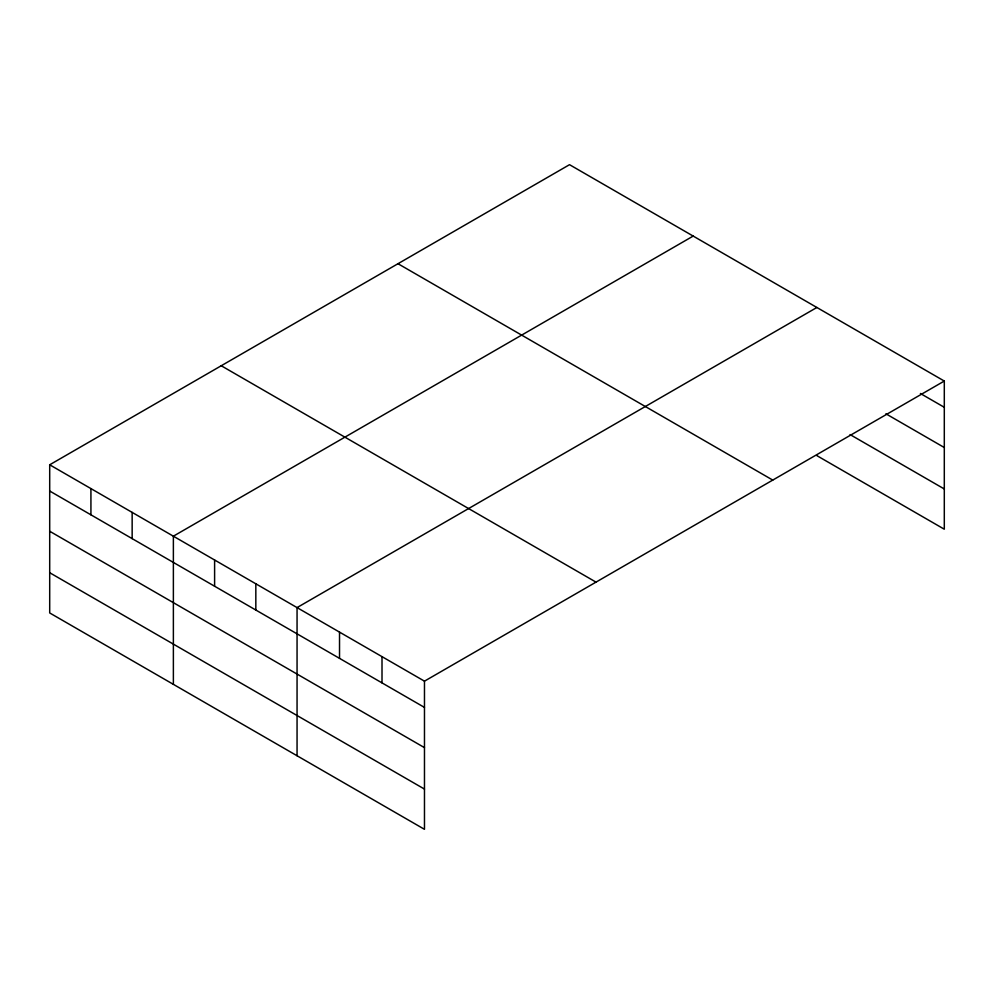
<?xml version="1.0" encoding="UTF-8"?>
<svg xmlns="http://www.w3.org/2000/svg" width="994" height="994" viewBox="0 0 994 994"><rect width="100%" height="100%" fill="white"/><g stroke="black" fill="none" stroke-linecap="round" stroke-linejoin="round"><path stroke-width="1.49" d="M944.3 381.05L569.525 164.681L49.7 464.794L49.7 612.95L424.475 829.319L424.475 681.163L944.3 381.05L944.3 529.206L816.869 455.637M693.191 236.075L173.378 536.188L173.378 684.357M816.869 307.481L297.057 607.595L297.057 755.751M920.407 393.5L944.3 407.291M885.902 413.802L944.3 447.524M850.056 434.564L944.3 488.973M397.973 263.708L772.76 480.09M221.24 365.755L596.027 582.136M49.7 464.794L424.475 681.163M49.7 491.024L424.475 707.405M49.7 531.256L424.475 747.637M49.7 572.718L424.475 789.087M382.007 656.649L382.007 682.878M339.526 632.122L339.526 658.363M255.831 583.801L255.831 610.03M214.605 559.995L214.605 586.236M132.152 512.395L132.152 538.624M90.926 488.588L90.926 514.83"/></g></svg>
